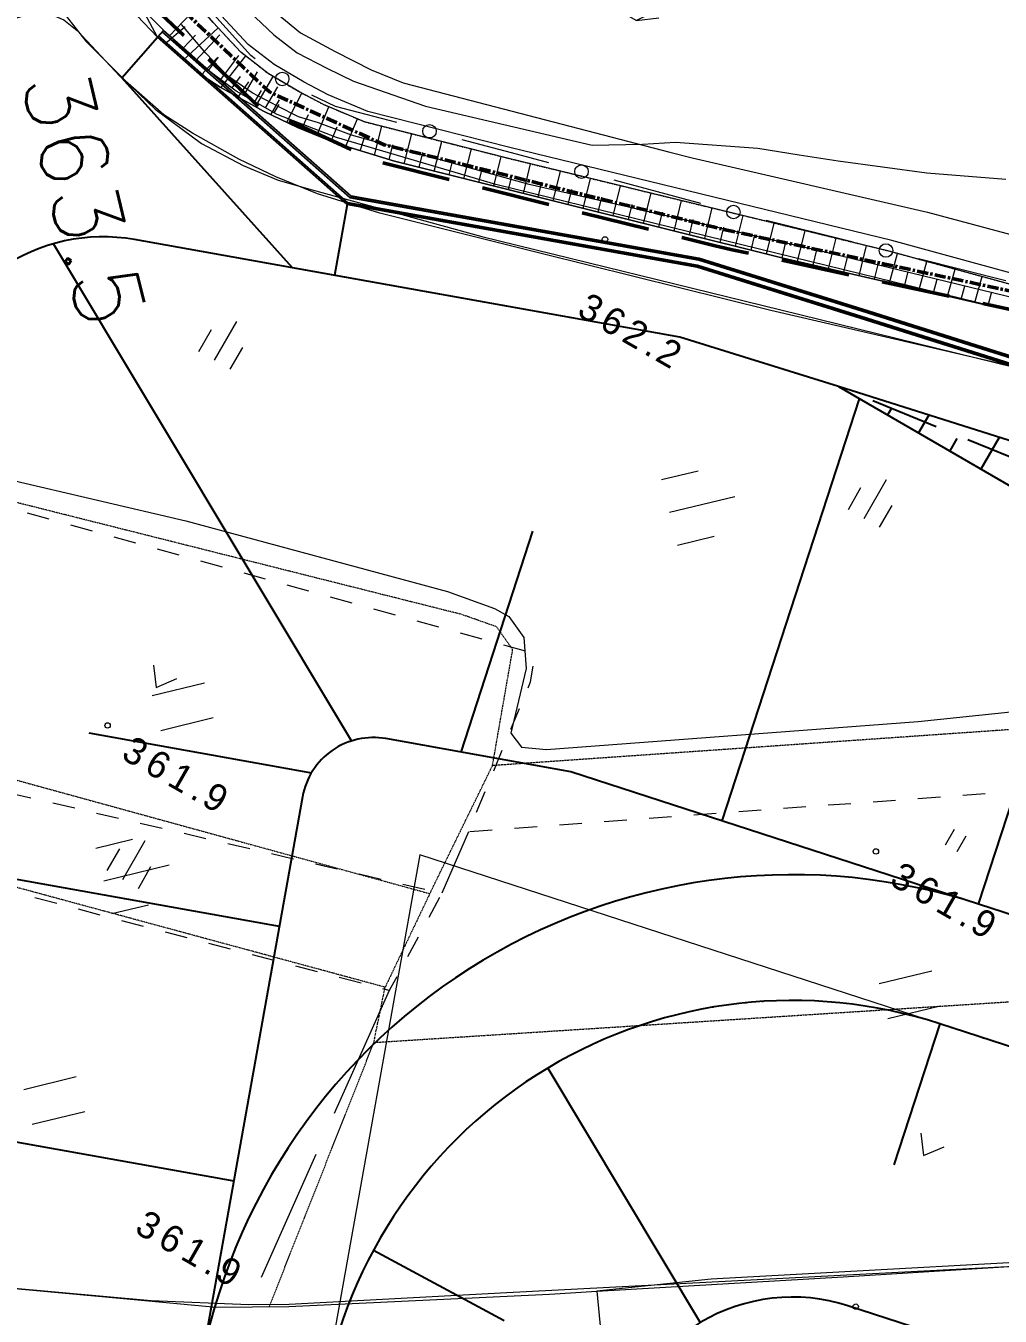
# Model space of a CAD drawing. Header units: millimetres. Extents: x 432273 to 1139245, y 170116 to 705940.
# Drawn here: x 576916 to 631121, y 455172 to 526994 of the extents above; entities that cross this region are included whole.
import ezdxf

# ---------------------------------------------------------------- set-up
doc = ezdxf.new("R2010")
doc.units = ezdxf.units.MM
doc.header["$LTSCALE"] = 100
doc.header["$PDSIZE"] = 300
for name, pattern in [('561019', [1, 0.5, -0.5]), ('56301', [0.5, 0.25, -0.25]), ('56302', [2, 1.5, -0.5]), ('CENTER', [2, 1.25, -0.25, 0.25, -0.25]), ('DASHED', [19.049999999999997, 12.7, -6.35]), ('SXF_一点短鎖線', [9.25, 6, -1.5, 0.25, -1.5])]:
    doc.linetypes.add(name, pattern=pattern)
doc.layers.get('Defpoints').update_dxf_attribs({"color": 153})
for name, color, linetype, lineweight in [('D-BGD', 7, 'Continuous', 13), ('D-BGD-数値図化', 7, 'Continuous', 13), ('D-BMK', 2, 'SXF_一点短鎖線', 13), ('D-BMK-OTRS', 7, 'Continuous', 13), ('D-BYP-STR2', 6, 'Continuous', 25), ('S-SUV-ROW', 8, 'Continuous', 18), ('●予備設計_LP横断', 7, 'Continuous', 13), ('☆D-STR-DIM-坂路', 1, 'Continuous', 25)]:
    doc.layers.add(name, color=color, linetype=linetype, lineweight=lineweight)
doc.styles.add('BIGFONT', font='txt', dxfattribs={"height": 0.2, "bigfont": 'BIGFONT'})
doc.styles.add('MS ゴシック', font='MS Gothic.ttf')
doc.styles.add('Style-WORKING', font='WORKING.shx')
doc.linetypes.add('56130', pattern='A,1,-0.375,[44,dgnlstyle-dm500.shx,S=0.0012,R=0,X=0,Y=0],-0.375', length=1.75)
doc.dimstyles.new('3.5-500_m', dxfattribs={"dimscale": 0.5, "dimtxt": 3.5, "dimasz": 2.5, "dimexe": 1, "dimexo": 2, "dimgap": 1, "dimtad": 1, "dimdec": 0, "dimlfac": 1000, "dimzin": 9, "dimdsep": 46, "dimtxsty": 'MS ゴシック', "dimblk": 'OPEN', "dimcen": 2.5, "dimclrd": 256, "dimclre": 256, "dimclrt": 256, "dimadec": 3, "dimazin": 0, "dimtfac": 1, "dimtdec": 0, "dimtix": 1, "dimtmove": 2, "dimatfit": 3, "dimldrblk": 'OPEN', "dimfxl": 1, "dimlwd": -1, "dimlwe": -1, "dimarcsym": 0})

# ---------------------------------------------------------------- blocks, each defined once
blk = doc.blocks.new('M6311')
at = {"layer": '●予備設計_LP横断', "linetype": 'Continuous', "lineweight": 9}
for p, q in [((-0.75, -1), (-0.75, 0)), ((0, -1), (0, 0))]:
    blk.add_line(p, q, dxfattribs=at)
blk = doc.blocks.new('M6313')
at = {"layer": '●予備設計_LP横断', "linetype": 'Continuous', "lineweight": 9, "flags": 128}
blk.add_lwpolyline([(-0.75, 0), (0, -1), (0.75, 0)], dxfattribs=at)
blk = doc.blocks.new('M6334')
at = {"layer": '●予備設計_LP横断', "linetype": 'Continuous', "lineweight": 9}
for p, q in [((0, -1.25), (0, 1.25)), ((-1, -1.25), (-1, 0.1499999999941792)), ((1, -1.25), (1, 0.1499999999941792))]:
    blk.add_line(p, q, dxfattribs=at)
blk = doc.blocks.new('M7312')
at = {"layer": '●予備設計_LP横断', "linetype": 'Continuous', "lineweight": 20}
blk.add_circle((0, -0.001000000003841706), 0.15, dxfattribs=at)
blk = doc.blocks.new('M6217')
at = {"layer": 'D-BGD-数値図化', "linetype": 'Continuous', "lineweight": 9}
for p, q in [((-1.033000000001266, 0.7000000000116415), (-2, -0.75)), ((-1.5, 0), (1.5, 0)), ((-1.033000000001266, 0.7000000000116415), (1.966999999998734, 0.7000000000116415)), ((-0.03300000000126602, 0.7000000000116415), (-1, -0.75)), ((0.966999999998734, 0.7000000000116415), (0, -0.75)), ((1.966999999998734, 0.7000000000116415), (1, -0.75)), ((1, -0.75), (2, 0)), ((-2, -0.75), (1, -0.75))]:
    blk.add_line(p, q, dxfattribs=at)
blk = doc.blocks.new('_Open')
at = {"color": 0, "linetype": 'ByBlock', "lineweight": -2}
for p, q in [((-1, 0.1666666666666667), (0, 0)), ((-1, -0.1666666666666667), (0, 0)), ((0, 0), (-1, 0))]:
    blk.add_line(p, q, dxfattribs=at)
blk = doc.blocks.new('*D23')
at = {"layer": 'Defpoints', "color": 0, "transparency": 16777216}
for p in [(2519436.930302382, -1398896.83537209), (2523388.156783104, -1399519.578736901), (2523388.156783104, -1399519.578736901)]:
    blk.add_point(p, dxfattribs=at)
at = {"layer": '☆D-STR-DIM-坂路', "transparency": 16777216}
for p, q in [((2519437.085988223, -1398895.84756547), (2519437.008145302, -1398896.34146878)), ((2519438.165060657, -1398897.029979392), (2523386.922024829, -1399519.3841296)), ((2523388.312468946, -1399518.590930281), (2523388.234626025, -1399519.084833591))]:
    blk.add_line(p, q, dxfattribs=at)
at = {"layer": '☆D-STR-DIM-坂路', "transparency": 16777216, "xscale": 1.25, "yscale": 1.25, "zscale": 1.25}
for p, rotation in [((2519436.930302382, -1398896.83537209), 171.0434250506687), ((2523388.156783104, -1399519.578736901), 351.0434250506688)]:
    blk.add_blockref('_Open', p, dxfattribs=dict(at, rotation=rotation))
at = {"layer": '☆D-STR-DIM-坂路', "transparency": 16777216, "insert": (2521412.757610775, -1399206.848820393), "char_height": 1.75, "attachment_point": 5, "rotation": 351.04342505066876, "style": 'MS ゴシック'}
blk.add_mtext('4000000', dxfattribs=at)
blk = doc.blocks.new('21311212131313131')
at = {"layer": 'D-BGD', "linetype": 'Continuous'}
for p, q in [((2522906.431863293, -1362168.743546185, 362002.9804339731), (2521786.455921295, -1367042.631540988, 361995.9804343514)), ((2524303.994887467, -1363127.064021173), (2523591.847236515, -1362948.048534698)), ((2551480.883979854, -1362719.636405969, 362793.9803912201), (2551598.776849588, -1363964.115052766, 362795.980391112)), ((2524150.968936387, -1363859.454082006), (2522697.442749979, -1363494.075221281)), ((2523991.530257919, -1364622.535785444), (2523249.539245653, -1364436.018450388)), ((2523832.091579451, -1365385.617488899), (2522317.653716787, -1365004.927009381)), ((2551716.669719322, -1365208.593699574, 362797.9803910039), (2551834.562589055, -1366453.072346374, 362800.9803908417)), ((2564101.391085836, -1367877.473675077), (2563333.108825017, -1364978.443941627)), ((2523665.971440905, -1366180.677003338), (2522892.886447172, -1365986.343446172)), ((2562167.799693319, -1368389.926496579), (2561399.5174325, -1365490.896763136)), ((2523499.851302368, -1366975.73651779), (2521921.949190056, -1366579.092768603)), ((2523326.769709552, -1367804.11390995), (2522521.287705507, -1367601.636582941)), ((2551951.578295416, -1367697.07080124, 362802.9803907337), (2552069.471165149, -1368941.549448036, 362805.9803905715)), ((2523153.688116741, -1368632.491302114), (2521509.662212827, -1368219.225743245)), ((2522976.916439335, -1369478.529628654), (2522143.890664704, -1369281.702383912)), ((2522800.144761933, -1370324.56795517), (2521112.067567289, -1369950.524535136)), ((2552187.364034869, -1370186.028094844, 362807.9803904634), (2552304.776712675, -1371431.383905025, 362810.9803903013)), ((2520946.395527052, -1370697.149568578, 361989.9804346758), (2519826.899776982, -1375570.160400001, 361981.9804351082)), ((2522621.196062898, -1371181.025619004), (2521771.998353884, -1370992.860755236)), ((2522442.247363862, -1372037.483282854), (2520733.533722455, -1371658.867247794)), ((2522261.111048444, -1372904.410990992), (2521401.532046828, -1372713.945844844)), ((2552422.669582408, -1372675.862551825, 362812.9803901932), (2552539.685288754, -1373919.861006687, 362815.9803900311)), ((2522079.974733048, -1373771.338699118), (2520350.372367966, -1373388.094149635)), ((2521897.116106288, -1374640.433306273), (2521024.193593819, -1374447.035931977)), ((2521700.303124488, -1375506.484755912), (2519966.12414977, -1375122.226123232)), ((2552657.578158488, -1375164.339653491, 362817.9803899229), (2552775.471028222, -1376408.818300295, 362819.9803898148)), ((2521503.492963484, -1376372.523793035), (2520638.745299904, -1376180.913377)), ((2521306.682802473, -1377238.562830153), (2519581.871122877, -1376856.3797987)), ((2536183.840676521, -1380606.247943548), (2535222.412201392, -1376981.301907135)), ((2521110.935725997, -1378099.923893789), (2520250.859060459, -1377909.348475494)), ((2537997.190858097, -1380126.013897929), (2537458.787583212, -1378096.133498288)), ((2552893.363897955, -1377653.296947096, 362822.9803896527), (2553011.256767689, -1378897.775593903, 362824.9803895446)), ((2520915.188649535, -1378961.284957432), (2519199.693666952, -1378581.166315703)), ((2518957.560109256, -1379217.770168356, 361949.9804368377), (2517771.131149861, -1384073.519917192, 361880.9804405672)), ((2520720.498915279, -1379817.993315991), (2519865.068017038, -1379628.44730483)), ((2534371.847850246, -1381086.085017725), (2533834.321738735, -1379056.68481003)), ((2520525.809181035, -1380674.701674573), (2518819.580570627, -1380296.636271619)), ((2553128.272474035, -1380141.774048761, 362827.9803893825), (2553246.165343783, -1381386.252695566, 362829.9803892743)), ((2520332.171077693, -1381526.782459992), (2519481.360852281, -1381338.260295533)), ((2520138.532974347, -1382378.863245433), (2518441.520683107, -1382002.839990518)), ((2519945.940821432, -1383226.34145391), (2519099.726309966, -1383038.837605767)), ((2553364.058213502, -1382630.73134237, 362832.9803891122), (2553481.951083236, -1383875.209989174, 362834.9803890041)), ((2519753.34866853, -1384073.819662394), (2518065.502913858, -1383699.827524721)), ((2519370.244964036, -1385759.620647744), (2517691.516232206, -1385387.648656073)), ((2519561.796816276, -1384916.720155065), (2518720.153194658, -1384730.229122735)), ((2553599.84395297, -1385119.68863597, 362837.9803888419), (2553717.736822703, -1386364.167282778, 362839.9803887338)), ((2519179.727793188, -1386597.968151484), (2518342.633241587, -1386412.485132492)), ((2518989.222116699, -1387436.318266856), (2517319.549653423, -1387066.352959285)), ((2518799.801326006, -1388270.158707174), (2517967.185471355, -1388085.668043572)), ((2553834.752529064, -1387608.16573764, 362842.9803885717), (2553952.645398783, -1388852.644384444, 362844.9803884636)), ((2518610.380535308, -1389103.999147489), (2516949.589579982, -1388736.001800637)), ((2544081.060249349, -1388459.039142255, 362461.9804091644), (2543771.46845665, -1389670.143494898, 362487.9804077592)), ((2548442.792921506, -1389175.518021659, 362562.9804037055), (2547279.07356485, -1388723.140866585, 362504.9804068404)), ((2518421.967332805, -1389933.404130754), (2517593.830886812, -1389745.502469685)), ((2550770.628606251, -1390081.629687133, 362678.9803974358), (2549606.512278163, -1389627.895176736, 362620.9804005707)), ((2518233.554130285, -1390762.809114035), (2516581.799301678, -1390379.199816585)), ((2554070.058076574, -1390098.000194621, 362846.9803883554), (2554187.950946323, -1391342.478841421, 362849.9803881934)), ((2543462.356855894, -1390880.370684152, 362513.9804063539), (2543152.765063195, -1392091.475036794, 362539.9804049486)), ((2553098.067319564, -1390986.383997281, 362794.9803911661), (2551934.347962907, -1390534.00684221, 362736.9803943009)), ((2518044.828616721, -1391593.588907301), (2517216.95028556, -1391401.319558673)), ((2554194.706156956, -1391413.439158363, 362849.9803881934), (2557637.089352143, -1392830.512353174, 362799.9803908958)), ((2517856.103103138, -1392424.36870059), (2516196.344607173, -1392038.900603534)), ((2517666.46310987, -1393259.174082283), (2516834.573249509, -1393065.973082133)), ((2542843.173270511, -1393302.579389429, 362564.9804035974), (2542534.06166974, -1394512.806578687, 362590.9804021922)), ((2557890.045287092, -1392959.869557251, 362796.980391058), (2559002.826035901, -1393530.285928033, 362782.9803918147)), ((2517476.823116622, -1394093.979463986), (2515809.022171085, -1393706.643560421)), ((2557180.863971783, -1394998.778912343, 362800.9803908417), (2557438.997745024, -1393775.465058034, 362799.9803908958)), ((2517286.264212519, -1394932.829940308), (2516450.343384837, -1394738.692774259)), ((2560115.209813278, -1394099.344943488, 362767.9803926254), (2561227.113398699, -1394669.281122331, 362753.9803933821)), ((2517095.705308422, -1395771.680416634), (2515419.822943198, -1395382.467656001)), ((2542224.469877042, -1395723.910931321, 362616.9804007869), (2541914.878084343, -1396935.015283963, 362642.9803993816)), ((2563122.04839214, -1395639.37693243, 362729.9803946792), (2570032.073644605, -1398552.333151032, 362823.9803895986)), ((2516888.666761237, -1396606.315406459), (2516049.392505853, -1396411.020585783)), ((2556666.830944004, -1397445.489841453, 362800.9803908417), (2556924.087553857, -1396221.695795206, 362800.9803908417)), ((2516651.080009759, -1397433.098089086), (2515030.961762015, -1397056.836181419)), ((2562744.219604375, -1397216.699386065, 362730.9803946252), (2562453.694875575, -1398432.541568678, 362731.9803945712)), ((2516421.398834326, -1398232.370006281), (2515631.021036926, -1397984.176572039)), ((2541606.64364696, -1398145.722665156, 362668.9803979762), (2541297.051854276, -1399356.827017795, 362694.980396571)), ((2516191.717658886, -1399031.641923472), (2514650.324717047, -1398415.130094173)), ((2556152.797916225, -1399892.200770575, 362801.9803907877), (2556410.054526078, -1398668.406724328, 362801.9803907877)), ((2515929.23988479, -1399854.894911624), (2515116.716977382, -1399531.506790195)), ((2562162.292983373, -1399647.90355936, 362733.9803944631), (2561871.768254573, -1400863.745741974, 362734.980394409)), ((2572336.02791117, -1399522.893845629, 362854.9803879231), (2579246.930327024, -1402436.330256182, 362948.9803828425)), ((2515615.731153429, -1400660.931292768), (2514009.094380169, -1400018.323850362)), ((2515285.763880341, -1401509.282869903), (2514459.187449598, -1401140.238386583)), ((2540987.940253505, -1400567.054207049, 362720.9803951657), (2540678.348460807, -1401778.158559691, 362746.9803937604)), ((2555637.887725058, -1402338.431507751, 362802.9803907337), (2555895.144334926, -1401114.637461504, 362801.9803907877)), ((2514923.747972736, -1402344.197256334), (2513288.17629206, -1401537.501146861)), ((2561580.366362371, -1402079.107732648, 362735.980394355), (2561288.964470198, -1403294.46972332, 362736.9803943009)), ((2514092.704830154, -1404105.937008389), (2512392.642231372, -1403147.266464416)), ((2514150.485910698, -1403544.685410101), (2512962.345635668, -1402882.852737215)), ((2514523.699245931, -1403232.662995311), (2513674.317831581, -1402783.725468999)), ((2514414.591477985, -1403062.245552052), (2513936.953539339, -1402789.368350992)), ((2540368.756668109, -1402989.262912333, 362772.9803923552), (2540059.645067352, -1404199.490101588, 362798.9803909499)), ((2513478.217193978, -1404772.71413967), (2512140.959144647, -1404029.2488369)), ((2513823.955391145, -1404141.15650732), (2513192.397758806, -1403795.418310148)), ((2555123.854697279, -1404785.142436873, 362802.9803907337), (2555381.111307133, -1403561.348390622, 362802.9803907337)), ((2513064.136579467, -1406036.024109925), (2511282.6071184, -1404707.244243254)), ((2513578.420704804, -1405070.980559154), (2512708.02268984, -1404499.1179565)), ((2560998.439741384, -1404510.311905941, 362737.9803942469), (2560707.037849196, -1405725.673896612, 362738.9803941929)), ((2512619.888447011, -1406069.892423706), (2511259.835627196, -1405097.341126808)), ((2513078.18478406, -1405420.150629527), (2512437.214623661, -1404966.656211882)), ((2539750.053274654, -1405410.594454223, 362824.9803895446), (2539440.461481955, -1406621.698806865, 362850.9803881393)), ((2511604.952080485, -1407486.544760601), (2510141.686686858, -1406161.081080814)), ((2512133.61279856, -1406749.918833617), (2511388.215237782, -1406216.456196138)), ((2546973.005849, -1409161.781192843), (2546204.723588181, -1406262.751459401)), ((2548906.597241502, -1408649.328371341), (2548138.314980683, -1405750.298637895)), ((2554608.944506112, -1407231.373174045, 362803.9803906797), (2554867.078279339, -1406008.059319733, 362803.9803906797)), ((2511584.923939092, -1408171.08901007), (2509743.717163634, -1406276.580349084)), ((2512385.847036034, -1407147.719748493), (2511418.846200149, -1406297.734428082)), ((2560416.513120397, -1406941.516079229, 362739.9803941388), (2560125.111228195, -1408156.8780699, 362740.9803940847)), ((2510242.737455517, -1408975.29285055), (2508581.053305, -1407450.004276567)), ((2510933.448606816, -1408213.375538011), (2510180.302928061, -1407527.466306123)), ((2510701.051372333, -1409215.058918993), (2509702.750102468, -1408115.214620925)), ((2539132.227044572, -1407832.406188058, 362876.980386734), (2538822.635251873, -1409043.510540703, 362902.9803853288)), ((2557350.424441877, -1411642.679425693), (2556388.995966748, -1408017.733389284)), ((2554094.911478334, -1409678.084103167, 362804.9803906256), (2554352.168088187, -1408454.290056916, 362803.9803906797)), ((2559163.774623453, -1411162.445380078), (2558625.371348569, -1409132.564980433)), ((2559834.586499394, -1409372.720252524, 362741.9803940307), (2559543.184607192, -1410588.082243196, 362742.9803939766)), ((2538513.043459175, -1410254.614893334, 362928.9803839235), (2538203.931858419, -1411464.842082593, 362954.9803825181)), ((2555538.431615602, -1412122.516499878), (2555000.905504091, -1410093.116292175)), ((2553580.87845054, -1412124.795032278, 362804.9803906256), (2553838.135060408, -1410901.00098603, 362804.9803906256)), ((2559252.659878393, -1411803.924425809, 362743.9803939227), (2558961.25798622, -1413019.286416484, 362744.9803938685)), ((2537894.34006572, -1412675.946435235, 362980.9803811129), (2537584.748273022, -1413887.050787869, 363006.9803797076)), ((2570975.482567553, -1415338.277689518), (2570207.200306734, -1412439.247956072)), ((2553065.968259388, -1414571.025769461, 362805.9803905715), (2553323.224869241, -1413347.231723214, 362805.9803905715)), ((2569041.89117505, -1415850.730511027), (2568273.608914232, -1412951.700777581)), ((2558670.253065463, -1414236.005762477, 362745.9803938144), (2558378.851173276, -1415451.367753152, 362747.9803937064)), ((2537275.636672251, -1415097.277977124, 363032.9803783023), (2536966.044879567, -1416308.382329762, 363058.980376897)), ((2552551.935231594, -1417017.736698572, 362806.9803905174), (2552809.191841462, -1415793.942652324, 362805.9803905715))]:
    blk.add_line(p, q, dxfattribs=at)
at = {"layer": 'D-BGD', "linetype": 'Continuous', "flags": 128}
for points in [[(2507965.128724509, -1411971.667649674), (2510345.721413969, -1409634.750397413), (2512213.502585515, -1407428.654843722), (2513039.66421115, -1406081.94600418), (2514336.361326414, -1403648.72062015), (2515197.465043369, -1401736.300709896), (2516028.423800811, -1399599.891344768), (2516971.908168191, -1396316.642041555), (2519020.963670483, -1387296.590251264), (2521912.870801915, -1374571.106695263), (2524709.374694462, -1361186.895445859), (2527746.779990337, -1349241.046558259), (2530115.410885934, -1340364.021180592), (2532648.937976853, -1331950.058669835), (2533977.976295317, -1327675.13551476), (2535740.279753034, -1323254.344966167), (2537844.060903772, -1318797.044522651), (2540377.673149519, -1313829.464565928), (2543421.184195588, -1308809.271064965), (2547177.307735126, -1302691.438165587)], [(2579082.486755236, -1429850.872985625), (2579566.775599244, -1423624.612382365), (2579975.03915949, -1418370.226798609), (2580572.475370239, -1410067.195335152), (2580946.607040532, -1404900.148248848), (2580813.913336847, -1400856.753188766), (2579822.921423841, -1386381.838568192), (2579612.5915959, -1383738.091113719), (2578523.18329624, -1370055.208150308), (2577318.957461799, -1355465.841406887), (2576612.291802504, -1342789.372844179), (2575578.559002453, -1331949.443338846)], [(2532408.46136451, -1343405.76261181), (2530650.345729597, -1349997.198675638), (2527632.455166082, -1361863.6676256), (2524843.589386275, -1375211.018882072), (2521946.694763334, -1387962.273058035), (2519878.04130819, -1397063.939304668), (2518874.296679111, -1400559.308139276), (2517965.137420989, -1402896.875841685), (2517030.442854478, -1404970.796165121), (2515643.303213384, -1407573.397301674), (2514651.283100003, -1409191.841216377), (2512545.72273988, -1411678.181382645), (2510067.535342511, -1414112.156715166)], [(2527681.414552403, -1344903.898379376), (2526576.913774494, -1345601.177267056), (2520807.534907855, -1368549.682402829), (2516076.832254638, -1389900.724759329), (2514231.572312018, -1397846.701952279), (2513339.334558267, -1400078.38924363), (2512672.303952049, -1401430.129575514), (2511723.041009977, -1403114.1617791), (2510630.697128133, -1404578.501385551), (2509053.892183941, -1406109.380102453), (2507486.235756377, -1407502.762264522), (2504153.052249359, -1409678.447902626), (2501192.265242706, -1410855.25680977), (2497129.696943524, -1411418.649209515), (2491201.637456791, -1411747.428636293), (2488263.491214511, -1413097.377349653)], [(2528002.189471261, -1345411.253691194), (2527099.799760864, -1345980.90769795), (2521391.763022403, -1368688.244559238), (2516662.187194069, -1390033.063551608), (2514805.761354169, -1398026.509918549), (2513887.407663546, -1400322.563018534), (2513202.923706449, -1401710.350269366), (2512226.853236236, -1403441.269103488), (2511082.68688696, -1404975.282457199), (2509462.638840853, -1406549.750550417), (2507851.508780933, -1407980.895696097), (2504429.809254539, -1410214.147931357), (2501346.360946178, -1411440.091380078), (2497188.002962886, -1412016.027121028), (2491234.80035806, -1412347.002804364), (2489131.702168067, -1413325.280076758), (2489484.474894739, -1413418.077646409)], [(2528570.088193763, -1346156.497239417), (2527746.779990337, -1349241.046558259), (2524709.374694462, -1361186.895445859), (2521912.870801915, -1374571.106695263), (2519020.963670483, -1387296.590251264), (2516971.908168191, -1396316.642041555), (2516028.423800811, -1399599.891344768), (2515197.465043369, -1401736.300709896), (2514336.361326414, -1403648.72062015), (2513039.66421115, -1406081.94600418), (2512213.502585515, -1407428.654843722), (2510345.721413969, -1409634.750397413), (2506377.69163168, -1411841.390245344), (2504507.184259263, -1412174.050401574), (2499183.678784812, -1413285.240424268), (2493514.036220272, -1413668.843995262)], [(2511918.2850559, -1420185.956361202), (2510258.592458769, -1418715.339840329), (2509440.597906887, -1417535.634499865), (2509189.347510261, -1416759.669187315), (2509112.842979152, -1415797.776804523), (2509490.00983297, -1414863.073613895), (2510067.535342511, -1414112.156715166)]]:
    blk.add_lwpolyline(points, dxfattribs=at)
at = {"layer": 'D-BGD', "linetype": '56130', "flags": 128}
blk.add_lwpolyline([(2514622.547103461, -1246109.584390967), (2512893.221900224, -1246076.058012172), (2511007.794139144, -1246040.298072161), (2509122.846569995, -1246003.660968788), (2508538.343924178, -1245992.632819114), (2455835.197347997, -1246138.980726521), (2454668.736560267, -1255950.008128284), (2453065.61965814, -1269434.605314129), (2451493.7544711, -1286129.558277148), (2448677.525475227, -1311230.545793112), (2446125.953955965, -1331880.922084621), (2443096.552229786, -1352227.534884749), (2441273.763789459, -1368245.884962265), (2438168.086199054, -1395687.381591624), (2463869.998574408, -1403649.24129833), (2479646.172181975, -1408057.304739232), (2485599.614892431, -1409294.013232208), (2492122.857949135, -1409194.156224697), (2499317.424646148, -1408276.166924074), (2501939.271709581, -1407512.329788409), (2503905.387017649, -1406763.4532186), (2505752.379328482, -1405680.315227313), (2507219.10744688, -1404737.858173567), (2508591.490280627, -1403384.640912339), (2509935.590571872, -1401685.329610766), (2510922.448141532, -1399736.868520182), (2511901.045835306, -1397709.783172686), (2512596.290106982, -1395912.912559247), (2516142.058910173, -1380999.671623971), (2516436.130554646, -1379760.690311514), (2519187.266831798, -1366609.291805269), (2522979.40566646, -1351173.120882838), (2524671.515952447, -1344479.428805431), (2524926.280734827, -1344103.599211902), (2527762.703748247, -1339909.429601868), (2532672.782989978, -1322814.304546974), (2534881.598947912, -1317255.085069758), (2538710.999586049, -1310972.159883174), (2543848.631514769, -1302751.400003073), (2546419.359153654, -1297676.454101073), (2548058.677996431, -1293830.178780453), (2549288.464857101, -1290946.490306488), (2550142.7856211, -1288615.383194856), (2550802.915615333, -1286451.578019368), (2552060.930484941, -1282329.300423205), (2553583.436383714, -1272715.465467964), (2555409.243755489, -1262455.961742026), (2558253.263676069, -1246281.867809497), (2550721.829888273, -1246307.479687257), (2526587.932707722, -1246387.391619486), (2525836.3787448, -1246331.654922297), (2524047.66852824, -1246198.356710113), (2522257.600956349, -1246065.455469365), (2520621.068541617, -1245943.642644078)], dxfattribs=at)
at = {"layer": 'D-BGD', "linetype": 'Continuous', "elevation": 361999.9804341352, "flags": 128}
for points in [[(2535131.223808289, -1417365.122199188), (2537224.977331795, -1407505.39070182), (2540853.584986617, -1392855.246167951), (2541743.470562655, -1390230.098013842), (2542160.60335283, -1389411.896850203), (2543326.70931283, -1388562.516684982), (2545039.027876149, -1388391.786436839), (2548657.78690839, -1389182.630026516), (2549424.72231442, -1388573.024433335), (2549532.303476206, -1387162.408937434), (2547531.642913021, -1366524.635321147), (2544297.073632217, -1340650.0806184), (2566098.843970347, -1333170.329506603), (2573552.271421474, -1330552.888297149), (2575062.641541141, -1331971.401123134), (2576912.205211512, -1352412.4548311), (2578801.038471538, -1377398.678356134), (2579612.591595907, -1383738.091113706), (2583851.904967706, -1383247.514751712)], [(2508793.199601914, -1404565.560128268), (2510080.183837034, -1403162.17237479), (2511042.363179523, -1401852.303439618), (2511871.173511333, -1400182.13367037), (2512553.447819454, -1398673.432748351), (2513863.599864937, -1394641.259057322), (2515842.384726535, -1385333.070099075), (2515728.618436988, -1382535.838184462), (2515585.041033896, -1380707.279690555), (2515812.235885436, -1376121.016154717), (2516146.733563173, -1373808.588704297), (2516433.052302059, -1371636.231905622), (2516987.937979016, -1366686.700291008), (2517261.39291669, -1362276.24631367)], [(2524342.724219547, -1359520.087984154), (2521418.825976518, -1372708.014558853), (2518104.397781197, -1388787.614945713), (2515574.529532733, -1398725.531642763), (2514908.257479812, -1400573.603917949), (2514610.055418635, -1401695.180212776), (2514042.405413043, -1402877.877674136), (2513320.901718205, -1404310.381126224), (2512413.049111934, -1405687.611808121), (2511169.185538564, -1406918.51882321), (2509612.868145484, -1408307.848050398)]]:
    blk.add_lwpolyline(points, dxfattribs=at)
at = {"layer": 'D-BGD', "linetype": '56301', "flags": 128}
for points in [[(2580849.044836761, -1401944.201417298), (2566029.942555064, -1396435.519855872), (2562832.09736383, -1358844.37445867), (2561931.157746457, -1351564.518210847), (2559865.496244842, -1334871.034542796)], [(2544897.565134401, -1339859.294396202), (2547171.658618725, -1353539.756304861), (2550485.833650847, -1390158.290132932), (2546006.5744784, -1389473.236086541), (2544008.151428809, -1389166.99129395), (2543100.34568949, -1389834.003739472), (2542755.744837015, -1390086.551225614), (2542578.625754142, -1390624.59099719), (2542111.415260979, -1392042.398852362), (2540557.499817318, -1398810.603901054), (2535788.896432871, -1419581.139153382), (2534284.737293977, -1426587.489753651)], [(2557682.123134399, -1393495.867078369), (2557573.021993474, -1393445.26135253), (2550485.833650847, -1390158.290132932)]]:
    blk.add_lwpolyline(points, dxfattribs=at)
at = {"layer": 'D-BGD', "linetype": '561019', "flags": 128}
blk.add_lwpolyline([(2493514.036220272, -1413668.843995262), (2493396.217966244, -1413107.289168527), (2493214.704448774, -1412237.255975146), (2497188.002962886, -1412016.027121028), (2501346.360946178, -1411440.091380078), (2504429.809254539, -1410214.147931357), (2507851.508780933, -1407980.895696097), (2509462.638840853, -1406549.750550417), (2511082.68688696, -1404975.282457199), (2512226.853236236, -1403441.269103488), (2513202.923706449, -1401710.350269366), (2513887.407663546, -1400322.563018534), (2514805.761354169, -1398026.509918549), (2516662.187194069, -1390033.063551608), (2521391.763022403, -1368688.244559238), (2527099.799760864, -1345980.90769795), (2528002.189471279, -1345411.253691205), (2528376.381439578, -1345902.249953608), (2528570.088193763, -1346156.497239417)], dxfattribs=at)
at = {"layer": 'D-BGD', "linetype": 'Continuous', "extrusion": (-0.9692564770542851, 0.235685623281967, 0.07066943233468694), "elevation": -2740998.143996909}
blk.add_lwpolyline([(753745.2534776655, 556927.1981810518), (755893.193184432, 556897.122988381), (758745.1388559246, 556917.1731168283)], dxfattribs=at)
at = {"layer": 'D-BGD', "linetype": 'Continuous', "extrusion": (0.04776777386024232, 0.2472368022424648, 0.9677769388641978), "elevation": 129158.7072016806}
blk.add_lwpolyline([(-2763237.083200642, 942977.085652966), (-2762875.792200528, 942909.5741825718), (-2761994.900814804, 942953.2580751618)], dxfattribs=at)
at = {"layer": 'D-BGD', "linetype": 'Continuous', "extrusion": (0.01140151192850994, -0.002713840180067084, 0.9999313179399979), "elevation": 395716.0761793744}
blk.add_lwpolyline([(2558038.023211632, -1394170.044133116), (2558819.760471176, -1394570.602210846), (2558733.819354062, -1394931.686840128)], dxfattribs=at)
at = {"layer": 'D-BGD', "linetype": '56302', "flags": 128}
blk.add_lwpolyline([(2566029.942555071, -1396435.519855876), (2565025.349436709, -1396252.660473332), (2562941.963022067, -1395872.542646201)], dxfattribs=at)
at = {"layer": 'D-BGD', "linetype": 'Continuous', "extrusion": (0.02365611305528226, 0.001261165006843078, 0.9997193595094281), "elevation": 419474.2950326578}
blk.add_lwpolyline([(-1528119.154829569, -2427661.637911698), (-1531496.622486102, -2426648.539750142), (-1532806.308807638, -2425973.140975735)], dxfattribs=at)
at = {"layer": 'D-BGD', "linetype": 'Continuous', "extrusion": (0.02109114860081024, -0.003307466639105525, 0.9997720860851886), "elevation": 419457.5588965641}
blk.add_lwpolyline([(-998134.406912772, -2690298.927858864), (-998406.9951743246, -2690161.513794109), (-1000845.836018594, -2688284.773452933), (-1001964.634950108, -2687116.861785171)], dxfattribs=at)
at = {"layer": 'D-BGD', "linetype": 'Continuous'}
for points in [[(2545316.29134296, -1305484.936647847, 362959.9803822479), (2540383.1800526, -1313933.942663332, 362789.9803914364), (2538066.990489276, -1318206.560520505, 362839.9803887338), (2536552.788428603, -1321493.168301169, 362879.9803865718), (2535171.375701194, -1324578.860709857, 362909.9803849504), (2534159.328146479, -1327239.736293361, 362929.9803838694), (2532015.959870148, -1333841.438136386, 362989.9803806265), (2528100.386824158, -1347533.040153683, 362819.9803898148), (2524782.241429207, -1360924.675250337, 362919.98038441), (2521856.447288175, -1373995.280027897, 363009.9803795454), (2518143.855796156, -1390648.097595678, 362849.9803881934), (2515717.633433616, -1399557.437404596, 362919.98038441), (2514510.629866088, -1402886.812876403, 362949.9803827884), (2513247.725062528, -1405193.752561236, 362979.980381167), (2511628.129472481, -1407465.031778656, 363009.9803795454), (2510098.038979098, -1409135.48756296, 363039.980377924), (2508277.078433578, -1411045.723657988, 363069.9803763025)], [(2575052.302090863, -1328968.580096023, 363059.980376843), (2575590.327525385, -1330984.573191547, 363069.9803763025), (2579807.006232081, -1388755.806153824, 362939.9803833289), (2580703.960859818, -1400841.022598745, 362969.9803817074), (2580777.156665853, -1403081.36673098, 362969.9803817074), (2580668.281306415, -1408528.149538093, 362989.9803806265), (2579004.512016681, -1432413.17433987, 362879.9803865718), (2578679.846793141, -1434401.513358718, 362909.9803849504)], [(2508524.310353144, -1415342.207613021, 363169.9803708976), (2510651.44587604, -1413622.383884142, 363069.9803763025), (2512658.657762576, -1411517.698746606, 363039.980377924), (2514351.82220498, -1409674.30690173, 363009.9803795454), (2516212.154659549, -1407067.400296246, 362979.980381167), (2517387.343125262, -1404712.441417358, 362919.98038441), (2518154.11016881, -1402749.518132847, 362919.98038441), (2518645.436434211, -1400852.415582706, 362919.98038441), (2521057.377387309, -1391365.238421908, 362849.9803881934), (2524781.23712821, -1374650.187212623, 363009.9803795454), (2527701.397144808, -1361610.699255807, 362919.98038441), (2531002.640166455, -1348312.414621412, 362819.9803898148), (2532356.255318028, -1343569.849556809, 362879.9803865718)], [(2514510.629866088, -1402886.812876403, 362949.9803827884), (2513247.725062528, -1405193.752561236, 362979.980381167), (2511628.129472481, -1407465.031778656, 363009.9803795454), (2510098.038979098, -1409135.48756296, 363039.980377924), (2508277.078433578, -1411045.723657988, 363069.9803763025), (2505513.076388631, -1413283.332052788, 363219.9803681951), (2503322.425435695, -1414785.978930651, 363699.9803422514), (2501274.358965621, -1415944.867680946, 363729.9803406299), (2498635.072901239, -1416996.708067019, 363779.9803379275), (2492490.634304287, -1412789.384887905, 362119.9804276494)]]:
    blk.add_polyline3d(points, dxfattribs=at)
for centre, radius in [((2521366.402768956, -1368869.463158672, 361992.8380404005), 374.9999797314939), ((2519402.55729124, -1377396.163587555, 361975.6873619451), 374.9999797314939), ((2517326.409500868, -1385895.435008088, 361855.323761113), 374.9999797314939), ((2515256.65638573, -1394396.607795106, 361832.6504471055), 374.9999797314941), ((2512516.729461325, -1402646.09835296, 361905.8500565537), 374.9999797314941)]:
    blk.add_circle(centre, radius, dxfattribs=at)
at = {"layer": 'D-BGD', "linetype": '56301'}
blk.add_3dface([(2548696.255120357, -1429065.129926254), (2557682.123134399, -1393495.867078369), (2562941.963022067, -1395872.542646201), (2554336.93026018, -1430456.668757322)], dxfattribs=at)
at = {"layer": 'D-BMK'}
blk.add_lwpolyline([(2589189.563087463, -1230709.170249701), (2589872.577812433, -1263509.119272232, -0.07871152815011159), (2585621.508004189, -1294509.754681826), (2564331.879888058, -1364983.052686095, 0.4549504242851247), (2585573.927941084, -1398823.389329314), (2633953.170597792, -1406448.326169372, 0.03893601905691468), (2649456.126901865, -1407667.642617345), (2831012.699209931, -1407786.794254019)], format="xyb", dxfattribs=at)
at = {"layer": 'D-BMK-OTRS', "color": 7, "linetype": 'Continuous', "lineweight": 13}
for p, q in [((2564331.879888058, -1364983.052686095), (2555538.925263166, -1394089.644321203)), ((2555538.925263166, -1394089.644321203), (2585573.927941084, -1398823.389329314))]:
    blk.add_line(p, q, dxfattribs=at)
at = {"layer": 'D-BYP-STR2', "linetype": 'DASHED', "lineweight": 25, "ltscale": 3}
blk.add_line((2535240.601089239, -1355208.876747847), (2528994.570019722, -1371343.337506413), dxfattribs=at)
at = {"layer": 'D-BYP-STR2'}
for p, q in [((2557630.97196722, -1362958.742178082), (2547344.036290407, -1359851.110760093)), ((2564331.879888058, -1364983.052686095), (2572234.164872408, -1367370.293149352)), ((2553293.163735867, -1377317.830580592), (2529641.062806368, -1370172.650105)), ((2567255.066157818, -1386735.260394812), (2581238.435925722, -1377957.705499887)), ((2549767.600991964, -1391922.294250727), (2537384.119776249, -1388181.30699265)), ((2577579.368086338, -1396212.377174497), (2581354.935520411, -1388871.38844347)), ((2549271.427256346, -1398023.839635015), (2521950.614955425, -1415173.491952181)), ((2549129.187714577, -1412648.946878791), (2551088.544461966, -1400217.080553532)), ((2555834.380537748, -1426188.855020761), (2559673.875893354, -1401827.751265645)), ((2571969.182486534, -1416226.21949935), (2573885.47234726, -1404067.607026219)), ((2509964.120826483, -1409311.669925332), (2510345.721414089, -1409634.750397444)), ((2512634.901685238, -1411572.874882221), (2510345.721414089, -1409634.750397444))]:
    blk.add_line(p, q, dxfattribs=at)
at = {"layer": 'D-BYP-STR2', "lineweight": 25}
for p, q in [((2531630.214550972, -1362353.894453764), (2533414.6552248, -1363339.32235074)), ((2531750.758642673, -1364705.161452055), (2532447.816958189, -1365090.100396633)), ((2530477.186103821, -1366286.550560951), (2531480.978691578, -1366840.878442645)), ((2530207.406152725, -1368422.267551661), (2530514.140424967, -1368591.656488657))]:
    blk.add_line(p, q, dxfattribs=at)
at = {"layer": 'D-BYP-STR2', "flags": 128}
for points in [[(2582191.080279589, -1230854.904220343), (2582874.095004797, -1263654.853242993, -0.0787115281501115), (2578920.600082874, -1292485.444173932), (2557630.97196722, -1362958.742178082, 0.4549504242851225), (2584484.127052546, -1405738.0356704), (2632863.369709253, -1413362.972510695, 0.03893601905691466), (2649451.532954693, -1414667.641109943), (2831012.699209931, -1414786.795761445)], [(2589189.563087463, -1230709.170249701), (2589872.577812433, -1263509.119272232, -0.07871152815011132), (2585621.508004189, -1294509.754681826), (2564331.879888058, -1364983.052686095, 0.4549504242851238), (2585573.927941084, -1398823.389329314), (2633953.170597792, -1406448.326169372, 0.03893601905691468), (2649456.126901865, -1407667.642617345), (2831012.699209931, -1407786.794254019)], [(2594735.544161797, -1321431.357224107), (2580136.44985652, -1369757.533612728, 0.4549504242851236), (2588144.301179171, -1382514.702030301), (2636523.543835878, -1390139.638870358, 0.03893601905691477), (2649466.962054014, -1391157.646172762), (2831012.699209931, -1391276.790698561)], [(2557630.97196722, -1362958.742178082), (2550734.46067071, -1385787.694057226), (2549107.117935419, -1396112.974217057, 0.4142135623731105), (2552435.601051331, -1400686.944062471), (2584484.127052546, -1405738.0356704)], [(2528994.570019722, -1371343.337506413), (2526428.574471235, -1380228.519913316), (2521630.019090414, -1410674.736063004, 0.414213562373103), (2529951.226880312, -1422109.660676718), (2555297.91485858, -1426104.491606832)]]:
    blk.add_lwpolyline(points, format="xyb", dxfattribs=at)
at = {"layer": 'D-BYP-STR2'}
blk.add_lwpolyline([(2528994.570019722, -1371343.337506413), (2572387.742485762, -1292765.75496006, 0.07430776127195166), (2582213.874781609, -1266357.524819851), (2582865.991654873, -1263265.71160841)], format="xyb", dxfattribs=at)
at = {"layer": 'D-BYP-STR2', "flags": 128}
for points in [[(2530434.715353251, -1352554.905706167), (2529110.986568213, -1354951.951184869), (2524673.779344082, -1370086.018460274), (2522027.226444721, -1379250.143969655), (2518964.831586361, -1398680.645107985), (2509964.120826483, -1409311.669925332)], [(2530522.254255295, -1352603.24761951), (2529203.848874569, -1354990.653327584), (2524769.796914816, -1370113.958883524), (2522125.034178495, -1379271.885657191), (2519059.25132966, -1398723.88316083), (2510040.440943956, -1409376.286019802)], [(2530784.870962381, -1352748.273359537), (2529482.435794115, -1355106.759755611), (2525057.849626541, -1370197.780153275), (2522418.457380533, -1379337.110720277), (2519342.510559082, -1398853.597319245), (2510269.401296377, -1409570.134303093)], [(2530872.409864426, -1352796.61527288), (2529575.298100471, -1355145.461898446), (2525153.867197037, -1370225.720576525), (2522516.265114307, -1379358.852407813), (2519436.930302382, -1398896.83537209), (2510345.721414089, -1409634.750397444)], [(2533936.271445036, -1354488.582239389), (2528994.570019722, -1371343.337506413), (2526428.574471235, -1380228.519913316), (2523018.427095413, -1401865.466008663), (2512634.901685238, -1411572.874882221)]]:
    blk.add_lwpolyline(points, dxfattribs=at)
at = {"layer": 'S-SUV-ROW', "color": 6, "linetype": 'DASHED', "lineweight": 50, "ltscale": 3, "flags": 128}
blk.add_lwpolyline([(2451905.25268507, -1405386.878534079), (2490643.027396202, -1414803.399071217), (2498013.522688627, -1413716.998825669), (2500322.442610025, -1413426.13802588), (2509060.372698307, -1409450.206026793), (2514109.394906759, -1403895.143857718), (2517011.351529598, -1397221.064272881), (2521292.977415323, -1378451.365292668), (2521496.954669476, -1377416.774300933), (2525337.745712519, -1357542.241395593), (2528788.900542259, -1346225.903357506), (2529407.831593513, -1344046.755127668), (2529854.500320673, -1342528.419377446), (2530475.344736099, -1339993.964877844), (2532484.443734646, -1332934.312587857), (2535972.391584158, -1321773.176170945), (2541547.292576551, -1310691.255181909), (2548816.934524775, -1300016.209100842), (2552785.014995337, -1291003.648532987), (2555042.011166573, -1283135.996769071), (2555856.86573863, -1276201.509893417), (2556106.096111059, -1268116.56681335), (2556692.434120178, -1264075.715257287), (2557705.720607758, -1259492.245287061), (2558002.946157694, -1256436.892857194), (2559272.566591263, -1244195.677583694), (2533191.190428257, -1243967.811391711), (2476233.129061222, -1243353.268914104)], dxfattribs=at)
at = {"layer": 'S-SUV-ROW', "color": 6, "linetype": 'CENTER', "lineweight": 50, "ltscale": 5, "flags": 128}
blk.add_lwpolyline([(2452141.457854986, -1404415.175385237), (2490689.933580637, -1413785.680429816), (2497878.10380888, -1412726.154632449), (2500046.640851736, -1412452.978238225), (2508458.830248356, -1408625.264733195), (2513258.231729031, -1403344.841614008), (2516057.125228167, -1396907.792274475), (2520314.728641033, -1378243.402491212), (2520515.477519035, -1377225.186113358), (2524365.892920256, -1357300.851065397), (2527829.58155179, -1345943.414686799), (2528447.160186768, -1343769.028079033), (2528888.676445007, -1342268.206824303), (2529508.467251539, -1339738.053440452), (2531526.142848492, -1332648.264356732), (2535042.308258533, -1321396.834146857), (2540683.612241745, -1310182.915710688), (2547938.711580515, -1299529.224605083), (2551842.478613615, -1290662.736869216), (2554058.341666698, -1282938.470837474), (2554858.668700218, -1276127.614642859), (2555108.318016768, -1268029.081160426), (2555708.07620573, -1263895.74207437), (2556716.26456666, -1259335.332819939), (2557007.953106642, -1256336.898501158), (2558164.48570919, -1245186.034680009), (2533181.427836895, -1244967.764208913), (2476222.340304375, -1244353.210659742)], dxfattribs=at)
at = {"layer": 'D-BGD', "linetype": 'Continuous', "lineweight": 9, "xscale": 1000, "yscale": 1000, "zscale": 1000, "rotation": 61.30205960440028}
for name, p in [('M6311', (2553852.792268038, -1363734.899648547)), ('M6313', (2570807.029585361, -1365247.39825666)), ('M6334', (2535197.931929827, -1369179.158475041)), ('M6217', (2507725.918339968, -1383531.623371363)), ('M6334', (2527156.674176455, -1405484.423565269)), ('M6313', (2545647.324060917, -1408467.974624395)), ('M6334', (2556150.074658871, -1409986.889600277))]:
    blk.add_blockref(name, p, dxfattribs=at)
at = {"layer": 'D-BGD', "linetype": 'Continuous', "lineweight": 20, "xscale": 1000, "yscale": 1000, "zscale": 1000, "rotation": 61.30205960440028}
for p in [(2554815.609508276, -1368733.690407991, 361902.9804393782), (2580167.239988327, -1369326.111281872, 362147.9804261361), (2521069.282661915, -1384508.724936008, 362168.980425001), (2548694.252937794, -1411611.186731219, 361929.9804379187)]:
    blk.add_blockref('M7312', p, dxfattribs=at)
at = {"layer": 'D-BGD', "linetype": 'Continuous', "style": 'BIGFONT'}
blk.add_text('363.5', height=3749.999797318565, rotation=14.86235643076144, dxfattribs=at).set_placement((2512863.231045227, -1417199.917175816))
at = {"layer": 'D-BGD', "linetype": 'Continuous', "char_height": 1499.999918925975, "attachment_point": 7, "rotation": 61.302059604400284, "line_spacing_factor": 0.7228915662650602, "style": 'Style-WORKING'}
for s, insert in [('\\T1.319;361.9', (2556628.871684641, -1368016.280207765, 361902.9804393782)), ('\\T1.284;362.2', (2525317.477264174, -1386061.480797184)), ('\\T1.319;361.9', (2576869.105003026, -1409602.29923199)), ('\\T1.319;361.9', (2550507.515114038, -1410893.776530981, 361929.9804379187))]:
    blk.add_mtext(s, dxfattribs=dict(at, insert=insert))
at = {"layer": '☆D-STR-DIM-坂路'}
dim = blk.add_aligned_dim(p1=(2519436.930302382, -1398896.83537209), p2=(2523388.156783104, -1399519.578736901), distance=0, dimstyle='3.5-500_m', dxfattribs=at)
dim.commit()
dim.dimension.update_dxf_attribs({"geometry": '*D23', "text_midpoint": (2521412.757610775, -1399206.848820393)})

msp = doc.modelspace()

# ---------------------------------------------------------------- block references
at = {"layer": 'D-BGD', "linetype": '56301', "rotation": 268.807065034117}
msp.add_blockref('21311212131313131', (2045832.052429549, 3006806.859927195, 354000.0000000001), dxfattribs=at)

doc.saveas('drawing.dxf')
